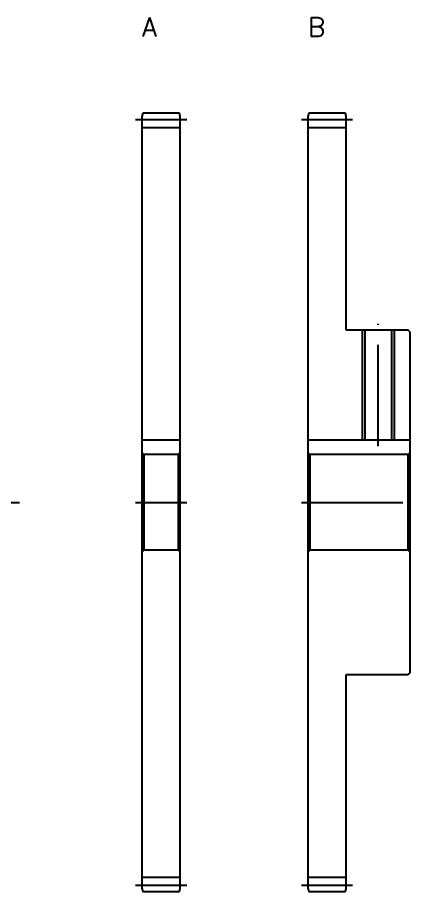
# Model space of a CAD drawing. Extents: x -1 to 185, y -13 to 147.
# Drawn here: x 122.5 to 185, y 10 to 147 of the extents above; entities that cross this region are included whole.
import ezdxf

# ---------------------------------------------------------------- set-up
doc = ezdxf.new("R2010")
doc.units = 0
doc.header["$LTSCALE"] = 0.5
doc.linetypes.add('CENTER', pattern=[50.8, 31.75, -6.35, 6.35, -6.35])
for name, color, linetype in [('MSM_CENTER', 1, 'CENTER'), ('MSM_CONTINUOUS', 7, 'CONTINUOUS'), ('MSM_NARROW', 5, 'CONTINUOUS'), ('MSM_PART_NUMBER', 7, 'CONTINUOUS')]:
    doc.layers.add(name, color=color, linetype=linetype)
doc.styles.get("Standard").update_dxf_attribs({"font": 'txt.shx', "height": 2, "bigfont": 'bigfont.shx'})

# ---------------------------------------------------------------- blocks, each defined once
blk = doc.blocks.new('*U6')
at = {"layer": 'MSM_PART_NUMBER'}
blk.add_text('A', height=3, dxfattribs=at).set_placement((142, 144))
blk = doc.blocks.new('*U7')
at = {"layer": 'MSM_PART_NUMBER'}
blk.add_text('B', height=3, dxfattribs=at).set_placement((168, 144))

msp = doc.modelspace()

# ---------------------------------------------------------------- linework, layer by layer
at = {"layer": 'MSM_CENTER'}
for p, q in [((141, 131), (149, 131)), ((167, 131), (175, 131)), ((179, 79.8), (179, 99)), ((-1, 71), (123, 71)), ((141, 71), (149, 71)), ((167, 71), (185, 71)), ((141, 11), (149, 11)), ((167, 11), (175, 11))]:
    msp.add_line(p, q, dxfattribs=at)
at = {"layer": 'MSM_CONTINUOUS'}
for p, q in [((142.13, 132), (142, 131.5)), ((147.87, 132), (142.13, 132)), ((148, 131.5), (147.87, 132)), ((168.13, 132), (168, 131.5)), ((173.87, 132), (168.13, 132)), ((174, 131.5), (173.87, 132)), ((142, 131.5), (142, 10.5)), ((148, 10.5), (148, 131.5)), ((168, 131.5), (168, 10.5)), ((174, 98), (174, 131.5)), ((142, 129.75), (148, 129.75)), ((168, 129.75), (174, 129.75)), ((183.7, 98), (174, 98)), ((176.93, 98), (176.93, 80.8)), ((181.07, 98), (181.07, 80.8)), ((184, 97.7), (183.7, 98)), ((184, 44.3), (184, 97.7)), ((142, 80.8), (148, 80.8)), ((168, 80.8), (184, 80.8)), ((142.3, 78.5), (142, 78.8)), ((147.7, 78.5), (142.3, 78.5)), ((142.3, 78.5), (142.3, 63.5)), ((148, 78.8), (147.7, 78.5)), ((147.7, 63.5), (147.7, 78.5)), ((168.3, 78.5), (168, 78.8)), ((183.7, 78.5), (168.3, 78.5)), ((168.3, 78.5), (168.3, 63.5)), ((184, 78.8), (183.7, 78.5)), ((183.7, 63.5), (183.7, 78.5)), ((142.3, 63.5), (142, 63.2)), ((147.7, 63.5), (142.3, 63.5)), ((148, 63.2), (147.7, 63.5)), ((168.3, 63.5), (168, 63.2)), ((183.7, 63.5), (168.3, 63.5)), ((184, 63.2), (183.7, 63.5)), ((174, 10.5), (174, 44)), ((174, 44), (183.7, 44)), ((183.7, 44), (184, 44.3)), ((142, 12.25), (148, 12.25)), ((168, 12.25), (174, 12.25)), ((142, 10.5), (142.13, 10)), ((142.13, 10), (147.87, 10)), ((147.87, 10), (148, 10.5)), ((168, 10.5), (168.13, 10)), ((168.13, 10), (173.87, 10)), ((173.87, 10), (174, 10.5))]:
    msp.add_line(p, q, dxfattribs=at)
at = {"layer": 'MSM_NARROW'}
for p, q in [((176.5, 98), (176.5, 80.8)), ((181.5, 98), (181.5, 80.8))]:
    msp.add_line(p, q, dxfattribs=at)

# ---------------------------------------------------------------- block references
at = {"layer": 'MSM_CONTINUOUS'}
for name in ['*U6', '*U7']:
    msp.add_blockref(name, (0, 0), dxfattribs=at)

doc.saveas('drawing.dxf')
